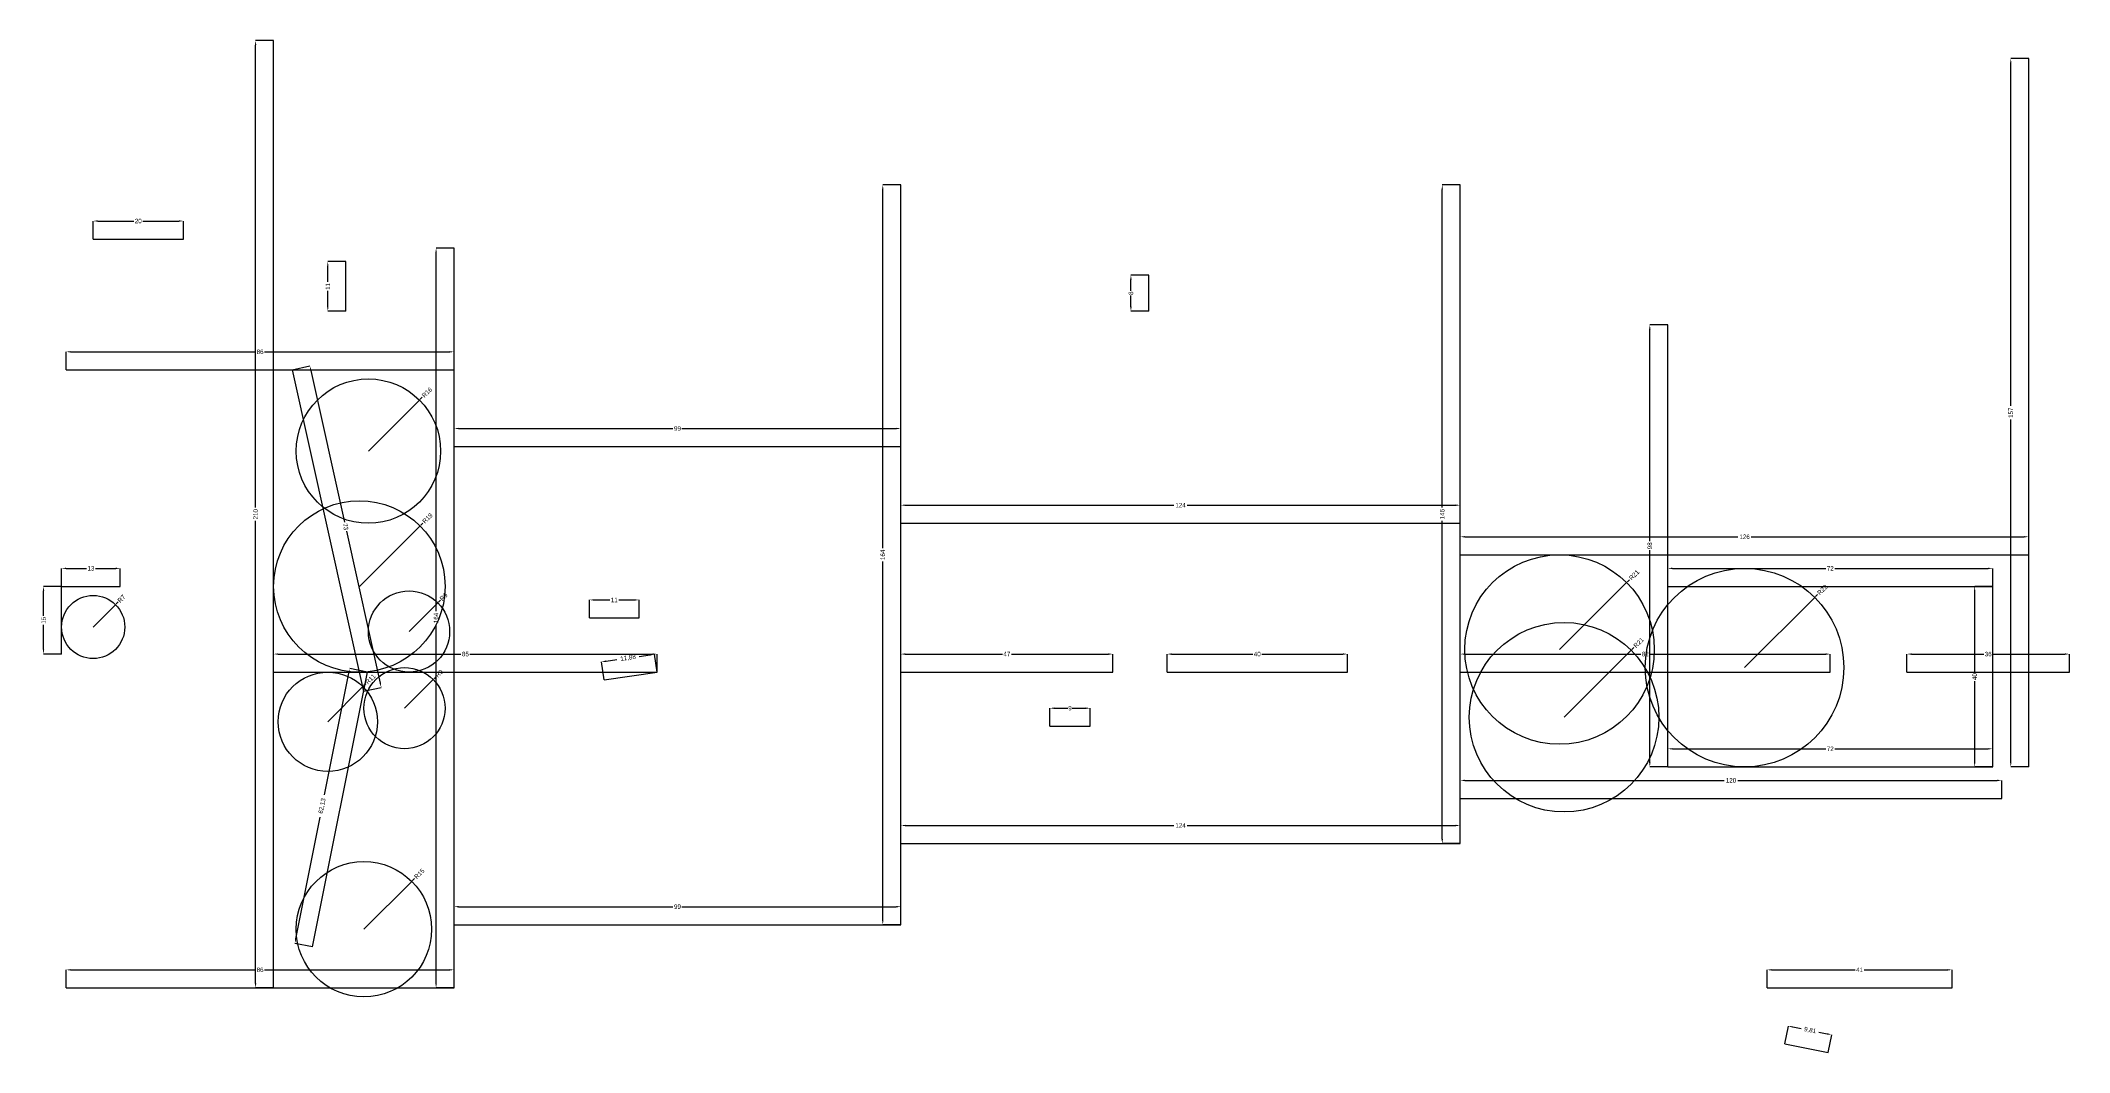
# Model space of a CAD drawing. Header units: metres. Extents: x 23 to 473, y 11 to 235.
import ezdxf

# ---------------------------------------------------------------- set-up
doc = ezdxf.new("R2010")
doc.units = ezdxf.units.M
doc.dimstyles.get("Standard").update_dxf_attribs({"dimtxt": 2.5, "dimasz": 2.5, "dimexe": 1.25, "dimexo": 0.625, "dimtad": 1, "dimcen": 2.5, "dimazin": 3, "dimtfac": 1, "dimtmove": 0, "dimatfit": 3})

# ---------------------------------------------------------------- blocks, each defined once
blk = doc.blocks.new('_CLOSEDFILLED')
at = {"color": 0, "linetype": 'BYBLOCK'}
blk.add_solid([(-1, 0.16), (0, 0), (-1, -0.16)], dxfattribs=at)
blk = doc.blocks.new('*D1')
for p, q in [((75, 95), (75, 99)), ((76, 99), (116.5, 99)), ((118.5, 99), (159, 99)), ((160, 95), (160, 99))]:
    blk.add_line(p, q)
at = {"layer": 'Defpoints'}
for p in [(75, 99), (75, 95), (160, 95)]:
    blk.add_point(p, dxfattribs=at)
at = {"rotation": 180}
blk.add_blockref('_CLOSEDFILLED', (75, 99), dxfattribs=at)
blk.add_blockref('_CLOSEDFILLED', (160, 99))
at = {"insert": (117.5, 99), "char_height": 1, "attachment_point": 5}
blk.add_mtext('85', dxfattribs=at)
blk = doc.blocks.new('*D2')
for p, q in [((214, 95), (214, 99)), ((215, 99), (236.5, 99)), ((238.5, 99), (260, 99)), ((261, 95), (261, 99))]:
    blk.add_line(p, q)
at = {"layer": 'Defpoints'}
for p in [(214, 99), (214, 95), (261, 95)]:
    blk.add_point(p, dxfattribs=at)
at = {"rotation": 180}
blk.add_blockref('_CLOSEDFILLED', (214, 99), dxfattribs=at)
blk.add_blockref('_CLOSEDFILLED', (261, 99))
at = {"insert": (237.5, 99), "char_height": 1, "attachment_point": 5}
blk.add_mtext('47', dxfattribs=at)
blk = doc.blocks.new('*D3')
for p, q in [((273, 95), (273, 99)), ((274, 99), (292, 99)), ((294, 99), (312, 99)), ((313, 95), (313, 99))]:
    blk.add_line(p, q)
at = {"layer": 'Defpoints'}
for p in [(273, 99), (273, 95), (313, 95)]:
    blk.add_point(p, dxfattribs=at)
at = {"rotation": 180}
blk.add_blockref('_CLOSEDFILLED', (273, 99), dxfattribs=at)
blk.add_blockref('_CLOSEDFILLED', (313, 99))
at = {"insert": (293, 99), "char_height": 1, "attachment_point": 5}
blk.add_mtext('40', dxfattribs=at)
blk = doc.blocks.new('*D4')
for p, q in [((338, 95), (338, 99)), ((339, 99), (378, 99)), ((380, 99), (419, 99)), ((420, 95), (420, 99))]:
    blk.add_line(p, q)
at = {"layer": 'Defpoints'}
for p in [(338, 99), (338, 95), (420, 95)]:
    blk.add_point(p, dxfattribs=at)
at = {"rotation": 180}
blk.add_blockref('_CLOSEDFILLED', (338, 99), dxfattribs=at)
blk.add_blockref('_CLOSEDFILLED', (420, 99))
at = {"insert": (379, 99), "char_height": 1, "attachment_point": 5}
blk.add_mtext('82', dxfattribs=at)
blk = doc.blocks.new('*D5')
for p, q in [((437, 95), (437, 99)), ((438, 99), (454, 99)), ((456, 99), (472, 99)), ((473, 95), (473, 99))]:
    blk.add_line(p, q)
at = {"layer": 'Defpoints'}
for p in [(437, 99), (437, 95), (473, 95)]:
    blk.add_point(p, dxfattribs=at)
at = {"rotation": 180}
blk.add_blockref('_CLOSEDFILLED', (437, 99), dxfattribs=at)
blk.add_blockref('_CLOSEDFILLED', (473, 99))
at = {"insert": (455, 99), "char_height": 1, "attachment_point": 5}
blk.add_mtext('36', dxfattribs=at)
blk = doc.blocks.new('*D6')
for p, q in [((75, 235), (71, 235)), ((71, 131.5), (71, 234)), ((71, 26), (71, 128.5)), ((75, 25), (71, 25))]:
    blk.add_line(p, q)
at = {"layer": 'Defpoints'}
for p in [(75, 235), (71, 25), (75, 25)]:
    blk.add_point(p, dxfattribs=at)
for p, rotation in [((71, 235), 90), ((71, 25), 270)]:
    blk.add_blockref('_CLOSEDFILLED', p, dxfattribs=dict(rotation=rotation))
at = {"insert": (71, 130), "char_height": 1, "attachment_point": 5, "rotation": 90}
blk.add_mtext('210', dxfattribs=at)
blk = doc.blocks.new('*D7')
for p, q in [((338, 67), (338, 71)), ((339, 71), (396.5, 71)), ((399.5, 71), (457, 71)), ((458, 67), (458, 71))]:
    blk.add_line(p, q)
at = {"layer": 'Defpoints'}
for p in [(338, 71), (338, 67), (458, 67)]:
    blk.add_point(p, dxfattribs=at)
at = {"rotation": 180}
blk.add_blockref('_CLOSEDFILLED', (338, 71), dxfattribs=at)
blk.add_blockref('_CLOSEDFILLED', (458, 71))
at = {"insert": (398, 71), "char_height": 1, "attachment_point": 5}
blk.add_mtext('120', dxfattribs=at)
blk = doc.blocks.new('*D8')
for p, q in [((214, 128), (214, 132)), ((215, 132), (274.5, 132)), ((277.5, 132), (337, 132)), ((338, 128), (338, 132))]:
    blk.add_line(p, q)
at = {"layer": 'Defpoints'}
for p in [(214, 132), (214, 128), (338, 128)]:
    blk.add_point(p, dxfattribs=at)
at = {"rotation": 180}
blk.add_blockref('_CLOSEDFILLED', (214, 132), dxfattribs=at)
blk.add_blockref('_CLOSEDFILLED', (338, 132))
at = {"insert": (276, 132), "char_height": 1, "attachment_point": 5}
blk.add_mtext('124', dxfattribs=at)
blk = doc.blocks.new('*D9')
for p, q in [((384, 172), (380, 172)), ((380, 124), (380, 171)), ((380, 75), (380, 122)), ((384, 74), (380, 74))]:
    blk.add_line(p, q)
at = {"layer": 'Defpoints'}
for p in [(384, 172), (380, 74), (384, 74)]:
    blk.add_point(p, dxfattribs=at)
for p, rotation in [((380, 172), 90), ((380, 74), 270)]:
    blk.add_blockref('_CLOSEDFILLED', p, dxfattribs=dict(rotation=rotation))
at = {"insert": (380, 123), "char_height": 1, "attachment_point": 5, "rotation": 90}
blk.add_mtext('98', dxfattribs=at)
blk = doc.blocks.new('*D10')
for p, q in [((115, 39), (115, 43)), ((116, 43), (163.5, 43)), ((165.5, 43), (213, 43)), ((214, 39), (214, 43))]:
    blk.add_line(p, q)
at = {"layer": 'Defpoints'}
for p in [(115, 43), (115, 39), (214, 39)]:
    blk.add_point(p, dxfattribs=at)
at = {"rotation": 180}
blk.add_blockref('_CLOSEDFILLED', (115, 43), dxfattribs=at)
blk.add_blockref('_CLOSEDFILLED', (214, 43))
at = {"insert": (164.5, 43), "char_height": 1, "attachment_point": 5}
blk.add_mtext('99', dxfattribs=at)
blk = doc.blocks.new('*D11')
for p, q in [((464, 231), (460, 231)), ((460, 154), (460, 230)), ((460, 75), (460, 151)), ((464, 74), (460, 74))]:
    blk.add_line(p, q)
at = {"layer": 'Defpoints'}
for p in [(464, 231), (460, 74), (464, 74)]:
    blk.add_point(p, dxfattribs=at)
for p, rotation in [((460, 231), 90), ((460, 74), 270)]:
    blk.add_blockref('_CLOSEDFILLED', p, dxfattribs=dict(rotation=rotation))
at = {"insert": (460, 152.5), "char_height": 1, "attachment_point": 5, "rotation": 90}
blk.add_mtext('157', dxfattribs=at)
blk = doc.blocks.new('*D12')
for p, q in [((29, 25), (29, 29)), ((30, 29), (71, 29)), ((73, 29), (114, 29)), ((115, 25), (115, 29))]:
    blk.add_line(p, q)
at = {"layer": 'Defpoints'}
for p in [(29, 29), (29, 25), (115, 25)]:
    blk.add_point(p, dxfattribs=at)
at = {"rotation": 180}
blk.add_blockref('_CLOSEDFILLED', (29, 29), dxfattribs=at)
blk.add_blockref('_CLOSEDFILLED', (115, 29))
at = {"insert": (72, 29), "char_height": 1, "attachment_point": 5}
blk.add_mtext('86', dxfattribs=at)
blk = doc.blocks.new('*D13')
for p, q in [((406, 25), (406, 29)), ((407, 29), (425.5, 29)), ((427.5, 29), (446, 29)), ((447, 25), (447, 29))]:
    blk.add_line(p, q)
at = {"layer": 'Defpoints'}
for p in [(406, 29), (406, 25), (447, 25)]:
    blk.add_point(p, dxfattribs=at)
at = {"rotation": 180}
blk.add_blockref('_CLOSEDFILLED', (406, 29), dxfattribs=at)
blk.add_blockref('_CLOSEDFILLED', (447, 29))
at = {"insert": (426.5, 29), "char_height": 1, "attachment_point": 5}
blk.add_mtext('41', dxfattribs=at)
blk = doc.blocks.new('*D14')
for p, q in [((214, 203), (210, 203)), ((210, 122.5), (210, 202)), ((210, 40), (210, 119.5)), ((214, 39), (210, 39))]:
    blk.add_line(p, q)
at = {"layer": 'Defpoints'}
for p in [(214, 203), (210, 39), (214, 39)]:
    blk.add_point(p, dxfattribs=at)
for p, rotation in [((210, 203), 90), ((210, 39), 270)]:
    blk.add_blockref('_CLOSEDFILLED', p, dxfattribs=dict(rotation=rotation))
at = {"insert": (210, 121), "char_height": 1, "attachment_point": 5, "rotation": 90}
blk.add_mtext('164', dxfattribs=at)
blk = doc.blocks.new('*D15')
for p, q in [((338, 121), (338, 125)), ((339, 125), (399.5, 125)), ((402.5, 125), (463, 125)), ((464, 121), (464, 125))]:
    blk.add_line(p, q)
at = {"layer": 'Defpoints'}
for p in [(338, 125), (338, 121), (464, 121)]:
    blk.add_point(p, dxfattribs=at)
at = {"rotation": 180}
blk.add_blockref('_CLOSEDFILLED', (338, 125), dxfattribs=at)
blk.add_blockref('_CLOSEDFILLED', (464, 125))
at = {"insert": (401, 125), "char_height": 1, "attachment_point": 5}
blk.add_mtext('126', dxfattribs=at)
blk = doc.blocks.new('*D16')
for p, q in [((79.11, 162), (83.02, 162.87)), ((83.23, 161.89), (90.72, 128.21)), ((91.15, 126.26), (98.64, 92.58)), ((94.95, 90.74), (98.85, 91.6))]:
    blk.add_line(p, q)
at = {"layer": 'Defpoints'}
for p in [(79.11, 162), (83.02, 162.87), (94.95, 90.74)]:
    blk.add_point(p, dxfattribs=at)
for p, rotation in [((83.02, 162.87), 102.52880770915151), ((98.85, 91.6), -77.47119229084849)]:
    blk.add_blockref('_CLOSEDFILLED', p, dxfattribs=dict(rotation=rotation))
at = {"insert": (90.93, 127.24), "char_height": 1, "attachment_point": 5, "rotation": 282.5288}
blk.add_mtext('73', dxfattribs=at)
blk = doc.blocks.new('*D17')
for p, q in [((214, 57), (214, 61)), ((215, 61), (274.5, 61)), ((277.5, 61), (337, 61)), ((338, 57), (338, 61))]:
    blk.add_line(p, q)
at = {"layer": 'Defpoints'}
for p in [(214, 61), (214, 57), (338, 57)]:
    blk.add_point(p, dxfattribs=at)
at = {"rotation": 180}
blk.add_blockref('_CLOSEDFILLED', (214, 61), dxfattribs=at)
blk.add_blockref('_CLOSEDFILLED', (338, 61))
at = {"insert": (276, 61), "char_height": 1, "attachment_point": 5}
blk.add_mtext('124', dxfattribs=at)
blk = doc.blocks.new('*D18')
for p, q in [((28, 114), (28, 118)), ((29, 118), (33.5, 118)), ((35.5, 118), (40, 118)), ((41, 114), (41, 118))]:
    blk.add_line(p, q)
at = {"layer": 'Defpoints'}
for p in [(28, 118), (28, 114), (41, 114)]:
    blk.add_point(p, dxfattribs=at)
at = {"rotation": 180}
blk.add_blockref('_CLOSEDFILLED', (28, 118), dxfattribs=at)
blk.add_blockref('_CLOSEDFILLED', (41, 118))
at = {"insert": (34.5, 118), "char_height": 1, "attachment_point": 5}
blk.add_mtext('13', dxfattribs=at)
blk = doc.blocks.new('*D19')
for p, q in [((384, 114), (384, 118)), ((385, 118), (419, 118)), ((421, 118), (455, 118)), ((456, 114), (456, 118))]:
    blk.add_line(p, q)
at = {"layer": 'Defpoints'}
for p in [(384, 118), (384, 114), (456, 114)]:
    blk.add_point(p, dxfattribs=at)
at = {"rotation": 180}
blk.add_blockref('_CLOSEDFILLED', (384, 118), dxfattribs=at)
blk.add_blockref('_CLOSEDFILLED', (456, 118))
at = {"insert": (420, 118), "char_height": 1, "attachment_point": 5}
blk.add_mtext('72', dxfattribs=at)
blk = doc.blocks.new('*D20')
for p, q in [((384, 74), (384, 78)), ((385, 78), (419, 78)), ((421, 78), (455, 78)), ((456, 74), (456, 78))]:
    blk.add_line(p, q)
at = {"layer": 'Defpoints'}
for p in [(384, 78), (384, 74), (456, 74)]:
    blk.add_point(p, dxfattribs=at)
at = {"rotation": 180}
blk.add_blockref('_CLOSEDFILLED', (384, 78), dxfattribs=at)
blk.add_blockref('_CLOSEDFILLED', (456, 78))
at = {"insert": (420, 78), "char_height": 1, "attachment_point": 5}
blk.add_mtext('72', dxfattribs=at)
blk = doc.blocks.new('*D21')
for p, q in [((115, 189), (111, 189)), ((111, 108.5), (111, 188)), ((111, 26), (111, 105.5)), ((115, 25), (111, 25))]:
    blk.add_line(p, q)
at = {"layer": 'Defpoints'}
for p in [(115, 189), (111, 25), (115, 25)]:
    blk.add_point(p, dxfattribs=at)
for p, rotation in [((111, 189), 90), ((111, 25), 270)]:
    blk.add_blockref('_CLOSEDFILLED', p, dxfattribs=dict(rotation=rotation))
at = {"insert": (111, 107), "char_height": 1, "attachment_point": 5, "rotation": 90}
blk.add_mtext('164', dxfattribs=at)
blk = doc.blocks.new('*D22')
for p, q in [((29, 162), (29, 166)), ((30, 166), (71, 166)), ((73, 166), (114, 166)), ((115, 162), (115, 166))]:
    blk.add_line(p, q)
at = {"layer": 'Defpoints'}
for p in [(29, 166), (29, 162), (115, 162)]:
    blk.add_point(p, dxfattribs=at)
at = {"rotation": 180}
blk.add_blockref('_CLOSEDFILLED', (29, 166), dxfattribs=at)
blk.add_blockref('_CLOSEDFILLED', (115, 166))
at = {"insert": (72, 166), "char_height": 1, "attachment_point": 5}
blk.add_mtext('86', dxfattribs=at)
blk = doc.blocks.new('*D23')
for p, q in [((338, 203), (334, 203)), ((334, 131.5), (334, 202)), ((334, 58), (334, 128.5)), ((338, 57), (334, 57))]:
    blk.add_line(p, q)
at = {"layer": 'Defpoints'}
for p in [(338, 203), (334, 57), (338, 57)]:
    blk.add_point(p, dxfattribs=at)
for p, rotation in [((334, 203), 90), ((334, 57), 270)]:
    blk.add_blockref('_CLOSEDFILLED', p, dxfattribs=dict(rotation=rotation))
at = {"insert": (334, 130), "char_height": 1, "attachment_point": 5, "rotation": 90}
blk.add_mtext('146', dxfattribs=at)
blk = doc.blocks.new('*D24')
for p, q in [((115, 145), (115, 149)), ((116, 149), (163.5, 149)), ((165.5, 149), (213, 149)), ((214, 145), (214, 149))]:
    blk.add_line(p, q)
at = {"layer": 'Defpoints'}
for p in [(115, 149), (115, 145), (214, 145)]:
    blk.add_point(p, dxfattribs=at)
at = {"rotation": 180}
blk.add_blockref('_CLOSEDFILLED', (115, 149), dxfattribs=at)
blk.add_blockref('_CLOSEDFILLED', (214, 149))
at = {"insert": (164.5, 149), "char_height": 1, "attachment_point": 5}
blk.add_mtext('99', dxfattribs=at)
blk = doc.blocks.new('*D25')
for p, q in [((86.28, 67.77), (91.68, 94.8)), ((95.8, 95), (91.88, 95.78)), ((79.89, 35.84), (85.3, 62.87)), ((83.62, 34.08), (79.69, 34.86))]:
    blk.add_line(p, q)
at = {"layer": 'Defpoints'}
for p in [(95.8, 95), (79.69, 34.86), (83.62, 34.08)]:
    blk.add_point(p, dxfattribs=at)
for p, rotation in [((91.88, 95.78), 78.69006752597979), ((79.69, 34.86), 258.69006752597977)]:
    blk.add_blockref('_CLOSEDFILLED', p, dxfattribs=dict(rotation=rotation))
at = {"insert": (85.79, 65.32), "char_height": 1, "attachment_point": 5, "rotation": 78.6901}
blk.add_mtext('62,13', dxfattribs=at)
blk = doc.blocks.new('*D26')
for p, q in [((35, 191), (35, 195)), ((36, 195), (44, 195)), ((46, 195), (54, 195)), ((55, 191), (55, 195))]:
    blk.add_line(p, q)
at = {"layer": 'Defpoints'}
for p in [(35, 195), (35, 191), (55, 191)]:
    blk.add_point(p, dxfattribs=at)
at = {"rotation": 180}
blk.add_blockref('_CLOSEDFILLED', (35, 195), dxfattribs=at)
blk.add_blockref('_CLOSEDFILLED', (55, 195))
at = {"insert": (45, 195), "char_height": 1, "attachment_point": 5}
blk.add_mtext('20', dxfattribs=at)
blk = doc.blocks.new('*D27')
for p, q in [((160, 95), (159.43, 98.96)), ((148.24, 93.32), (147.67, 97.28)), ((148.66, 97.42), (151.08, 97.77)), ((156.03, 98.47), (158.44, 98.82))]:
    blk.add_line(p, q)
at = {"layer": 'Defpoints'}
for p in [(147.67, 97.28), (160, 95), (148.24, 93.32)]:
    blk.add_point(p, dxfattribs=at)
for p, rotation in [((159.43, 98.96), 8.130102354156076), ((147.67, 97.28), 188.13010235415607)]:
    blk.add_blockref('_CLOSEDFILLED', p, dxfattribs=dict(rotation=rotation))
at = {"insert": (153.55, 98.12), "char_height": 1, "attachment_point": 5, "rotation": 8.1301}
blk.add_mtext('11,88', dxfattribs=at)
blk = doc.blocks.new('*D28')
for p, q in [((91, 186), (87, 186)), ((87, 181.5), (87, 185)), ((87, 176), (87, 179.5)), ((91, 175), (87, 175))]:
    blk.add_line(p, q)
at = {"layer": 'Defpoints'}
for p in [(91, 186), (87, 175), (91, 175)]:
    blk.add_point(p, dxfattribs=at)
for p, rotation in [((87, 186), 90), ((87, 175), 270)]:
    blk.add_blockref('_CLOSEDFILLED', p, dxfattribs=dict(rotation=rotation))
at = {"insert": (87, 180.5), "char_height": 1, "attachment_point": 5, "rotation": 90}
blk.add_mtext('11', dxfattribs=at)
blk = doc.blocks.new('*D29')
for p, q in [((269, 183), (265, 183)), ((265, 179.5), (265, 182)), ((265, 176), (265, 178.5)), ((269, 175), (265, 175))]:
    blk.add_line(p, q)
at = {"layer": 'Defpoints'}
for p in [(269, 183), (265, 175), (269, 175)]:
    blk.add_point(p, dxfattribs=at)
for p, rotation in [((265, 183), 90), ((265, 175), 270)]:
    blk.add_blockref('_CLOSEDFILLED', p, dxfattribs=dict(rotation=rotation))
at = {"insert": (265, 179), "char_height": 1, "attachment_point": 5, "rotation": 90}
blk.add_mtext('8', dxfattribs=at)
blk = doc.blocks.new('*D30')
for p, q in [((247, 83), (247, 87)), ((248, 87), (251, 87)), ((252, 87), (255, 87)), ((256, 83), (256, 87))]:
    blk.add_line(p, q)
at = {"layer": 'Defpoints'}
for p in [(247, 87), (247, 83), (256, 83)]:
    blk.add_point(p, dxfattribs=at)
at = {"rotation": 180}
blk.add_blockref('_CLOSEDFILLED', (247, 87), dxfattribs=at)
blk.add_blockref('_CLOSEDFILLED', (256, 87))
at = {"insert": (251.5, 87), "char_height": 1, "attachment_point": 5}
blk.add_mtext('9', dxfattribs=at)
blk = doc.blocks.new('*D31')
for p, q in [((145, 107), (145, 111)), ((146, 111), (149.5, 111)), ((151.5, 111), (155, 111)), ((156, 107), (156, 111))]:
    blk.add_line(p, q)
at = {"layer": 'Defpoints'}
for p in [(145, 111), (145, 107), (156, 107)]:
    blk.add_point(p, dxfattribs=at)
at = {"rotation": 180}
blk.add_blockref('_CLOSEDFILLED', (145, 111), dxfattribs=at)
blk.add_blockref('_CLOSEDFILLED', (156, 111))
at = {"insert": (150.5, 111), "char_height": 1, "attachment_point": 5}
blk.add_mtext('11', dxfattribs=at)
blk = doc.blocks.new('*D32')
for p, q in [((409.92, 12.62), (410.71, 16.54)), ((411.69, 16.34), (413.55, 15.97)), ((417.48, 15.18), (419.34, 14.81)), ((419.54, 10.69), (420.32, 14.61))]:
    blk.add_line(p, q)
at = {"layer": 'Defpoints'}
for p in [(410.71, 16.54), (409.92, 12.62), (419.54, 10.69)]:
    blk.add_point(p, dxfattribs=at)
for p, rotation in [((410.71, 16.54), 168.69006752597983), ((420.32, 14.61), -11.309932474020185)]:
    blk.add_blockref('_CLOSEDFILLED', p, dxfattribs=dict(rotation=rotation))
at = {"insert": (415.52, 15.58), "char_height": 1, "attachment_point": 5, "rotation": 348.6901}
blk.add_mtext('9,81', dxfattribs=at)
blk = doc.blocks.new('*D33')
for p, q in [((28, 114), (24, 114)), ((24, 107.5), (24, 113)), ((24, 100), (24, 105.5)), ((28, 99), (24, 99))]:
    blk.add_line(p, q)
at = {"layer": 'Defpoints'}
for p in [(28, 114), (24, 99), (28, 99)]:
    blk.add_point(p, dxfattribs=at)
for p, rotation in [((24, 114), 90), ((24, 99), 270)]:
    blk.add_blockref('_CLOSEDFILLED', p, dxfattribs=dict(rotation=rotation))
at = {"insert": (24, 106.5), "char_height": 1, "attachment_point": 5, "rotation": 90}
blk.add_mtext('15', dxfattribs=at)
blk = doc.blocks.new('*D34')
for p, q in [((456, 114), (452, 114)), ((452, 95), (452, 113)), ((452, 75), (452, 93)), ((456, 74), (452, 74))]:
    blk.add_line(p, q)
at = {"layer": 'Defpoints'}
for p in [(456, 114), (452, 74), (456, 74)]:
    blk.add_point(p, dxfattribs=at)
for p, rotation in [((452, 114), 90), ((452, 74), 270)]:
    blk.add_blockref('_CLOSEDFILLED', p, dxfattribs=dict(rotation=rotation))
at = {"insert": (452, 94), "char_height": 1, "attachment_point": 5, "rotation": 90}
blk.add_mtext('40', dxfattribs=at)
blk = doc.blocks.new('*D35')
for p, q in [((401, 96), (416.56, 111.56)), ((417.18, 112.18), (416.73, 111.73))]:
    blk.add_line(p, q)
at = {"layer": 'Defpoints'}
for p in [(416.56, 111.56), (401, 96)]:
    blk.add_point(p, dxfattribs=at)
at = {"xscale": 0.25, "yscale": 0.25, "rotation": 224.99999999999997}
blk.add_blockref('_CLOSEDFILLED', (416.56, 111.56), dxfattribs=at)
at = {"insert": (418.24, 113.24), "char_height": 1, "attachment_point": 5, "rotation": 45}
blk.add_mtext('R22', dxfattribs=at)
blk = doc.blocks.new('*D36')
for p, q in [((35, 105), (39.95, 109.95)), ((40.57, 110.57), (40.13, 110.13))]:
    blk.add_line(p, q)
at = {"layer": 'Defpoints'}
for p in [(39.95, 109.95), (35, 105)]:
    blk.add_point(p, dxfattribs=at)
at = {"xscale": 0.25, "yscale": 0.25, "rotation": 225}
blk.add_blockref('_CLOSEDFILLED', (39.95, 109.95), dxfattribs=at)
at = {"insert": (41.28, 111.28), "char_height": 1, "attachment_point": 5, "rotation": 45}
blk.add_mtext('R7', dxfattribs=at)
blk = doc.blocks.new('*D37')
for p, q in [((360, 100), (374.85, 114.85)), ((375.47, 115.47), (375.03, 115.03))]:
    blk.add_line(p, q)
at = {"layer": 'Defpoints'}
for p in [(374.85, 114.85), (360, 100)]:
    blk.add_point(p, dxfattribs=at)
at = {"xscale": 0.25, "yscale": 0.25, "rotation": 225}
blk.add_blockref('_CLOSEDFILLED', (374.85, 114.85), dxfattribs=at)
at = {"insert": (376.53, 116.53), "char_height": 1, "attachment_point": 5, "rotation": 45}
blk.add_mtext('R21', dxfattribs=at)
blk = doc.blocks.new('*D38')
for p, q in [((105, 104), (111.36, 110.36)), ((111.98, 110.98), (111.54, 110.54))]:
    blk.add_line(p, q)
at = {"layer": 'Defpoints'}
for p in [(111.36, 110.36), (105, 104)]:
    blk.add_point(p, dxfattribs=at)
at = {"xscale": 0.25, "yscale": 0.25, "rotation": 225}
blk.add_blockref('_CLOSEDFILLED', (111.36, 110.36), dxfattribs=at)
at = {"insert": (112.69, 111.69), "char_height": 1, "attachment_point": 5, "rotation": 45}
blk.add_mtext('R9', dxfattribs=at)
blk = doc.blocks.new('*D39')
for p, q in [((96, 144), (107.31, 155.31)), ((107.93, 155.93), (107.49, 155.49))]:
    blk.add_line(p, q)
at = {"layer": 'Defpoints'}
for p in [(107.31, 155.31), (96, 144)]:
    blk.add_point(p, dxfattribs=at)
at = {"xscale": 0.25, "yscale": 0.25, "rotation": 225}
blk.add_blockref('_CLOSEDFILLED', (107.31, 155.31), dxfattribs=at)
at = {"insert": (108.99, 156.99), "char_height": 1, "attachment_point": 5, "rotation": 45}
blk.add_mtext('R16', dxfattribs=at)
blk = doc.blocks.new('*D40')
for p, q in [((94, 114), (107.44, 127.44)), ((108.05, 128.05), (107.61, 127.61))]:
    blk.add_line(p, q)
at = {"layer": 'Defpoints'}
for p in [(107.44, 127.44), (94, 114)]:
    blk.add_point(p, dxfattribs=at)
at = {"xscale": 0.25, "yscale": 0.25, "rotation": 225}
blk.add_blockref('_CLOSEDFILLED', (107.44, 127.44), dxfattribs=at)
at = {"insert": (109.11, 129.11), "char_height": 1, "attachment_point": 5, "rotation": 45}
blk.add_mtext('R19', dxfattribs=at)
blk = doc.blocks.new('*D41')
for p, q in [((361, 85), (375.85, 99.85)), ((376.47, 100.47), (376.03, 100.03))]:
    blk.add_line(p, q)
at = {"layer": 'Defpoints'}
for p in [(375.85, 99.85), (361, 85)]:
    blk.add_point(p, dxfattribs=at)
at = {"xscale": 0.25, "yscale": 0.25, "rotation": 225}
blk.add_blockref('_CLOSEDFILLED', (375.85, 99.85), dxfattribs=at)
at = {"insert": (377.53, 101.53), "char_height": 1, "attachment_point": 5, "rotation": 45}
blk.add_mtext('R21', dxfattribs=at)
blk = doc.blocks.new('*D42')
for p, q in [((104, 87), (110.36, 93.36)), ((110.98, 93.98), (110.54, 93.54))]:
    blk.add_line(p, q)
at = {"layer": 'Defpoints'}
for p in [(110.36, 93.36), (104, 87)]:
    blk.add_point(p, dxfattribs=at)
at = {"xscale": 0.25, "yscale": 0.25, "rotation": 225}
blk.add_blockref('_CLOSEDFILLED', (110.36, 93.36), dxfattribs=at)
at = {"insert": (111.69, 94.69), "char_height": 1, "attachment_point": 5, "rotation": 45}
blk.add_mtext('R9', dxfattribs=at)
blk = doc.blocks.new('*D43')
for p, q in [((87, 84), (94.78, 91.78)), ((95.4, 92.4), (94.95, 91.95))]:
    blk.add_line(p, q)
at = {"layer": 'Defpoints'}
for p in [(94.78, 91.78), (87, 84)]:
    blk.add_point(p, dxfattribs=at)
at = {"xscale": 0.25, "yscale": 0.25, "rotation": 225}
blk.add_blockref('_CLOSEDFILLED', (94.78, 91.78), dxfattribs=at)
at = {"insert": (96.46, 93.46), "char_height": 1, "attachment_point": 5, "rotation": 45}
blk.add_mtext('R11', dxfattribs=at)
blk = doc.blocks.new('*D44')
for p, q in [((95, 38), (105.61, 48.61)), ((106.23, 49.23), (105.78, 48.78))]:
    blk.add_line(p, q)
at = {"layer": 'Defpoints'}
for p in [(105.61, 48.61), (95, 38)]:
    blk.add_point(p, dxfattribs=at)
at = {"xscale": 0.25, "yscale": 0.25, "rotation": 225}
blk.add_blockref('_CLOSEDFILLED', (105.61, 48.61), dxfattribs=at)
at = {"insert": (107.29, 50.29), "char_height": 1, "attachment_point": 5, "rotation": 45}
blk.add_mtext('R15', dxfattribs=at)

msp = doc.modelspace()

# ---------------------------------------------------------------- linework, layer by layer
for p, q in [((75, 25), (75, 235)), ((464, 74), (464, 231)), ((214, 39), (214, 203)), ((338, 57), (338, 203)), ((35, 191), (55, 191)), ((115, 25), (115, 189)), ((91, 175), (91, 186)), ((269, 175), (269, 183)), ((384, 74), (384, 172)), ((29, 162), (115, 162)), ((79.111, 162), (94.947, 90.737)), ((115, 145), (214, 145)), ((214, 128), (338, 128)), ((338, 121), (464, 121)), ((28, 114), (41, 114)), ((28, 99), (28, 114)), ((384, 114), (456, 114)), ((456, 74), (456, 114)), ((145, 107), (156, 107)), ((75, 95), (160, 95)), ((83.615, 34.077), (95.8, 95)), ((148.24, 93.32), (160, 95)), ((214, 95), (261, 95)), ((273, 95), (313, 95)), ((338, 95), (420, 95)), ((437, 95), (473, 95)), ((247, 83), (256, 83)), ((384, 74), (456, 74)), ((338, 67), (458, 67)), ((214, 57), (338, 57)), ((115, 39), (214, 39)), ((29, 25), (115, 25)), ((406, 25), (447, 25)), ((409.923, 12.615), (419.538, 10.692))]:
    msp.add_line(p, q)
for centre, radius in [((96, 144), 16), ((94, 114), 19), ((360, 100), 21), ((401, 96), 22), ((105, 104), 9), ((35, 105), 7), ((361, 85), 21), ((87, 84), 11), ((104, 87), 9), ((95, 38), 15)]:
    msp.add_circle(centre, radius)

# ---------------------------------------------------------------- dimensions: what is measured, and where the dimension line sits
for base, p1, p2, angle, picture, middle in [((71, 25), (75, 25), (75, 235), 90, '*D6', (71, 130)), ((460, 74), (464, 74), (464, 231), 90, '*D11', (460, 152.5)), ((210, 39), (214, 39), (214, 203), 90, '*D14', (210, 121)), ((334, 57), (338, 57), (338, 203), 90, '*D23', (334, 130)), ((111, 25), (115, 25), (115, 189), 90, '*D21', (111, 107)), ((87, 175), (91, 175), (91, 186), 90, '*D28', (87, 180.5)), ((265, 175), (269, 175), (269, 183), 90, '*D29', (265, 179)), ((380, 74), (384, 74), (384, 172), 90, '*D9', (380, 123)), ((83.016, 162.868), (79.111, 162), (94.947, 90.737), 282.52881, '*D16', (90.934, 127.236)), ((24, 99), (28, 99), (28, 114), 90, '*D33', (24, 106.5)), ((452, 74), (456, 74), (456, 114), 90, '*D34', (452, 94)), ((147.674, 97.28), (148.24, 93.32), (160, 95), 8.1301, '*D27', (153.554, 98.12)), ((79.693, 34.861), (83.615, 34.077), (95.8, 95), 78.69007, '*D25', (85.785, 65.323)), ((410.708, 16.538), (409.923, 12.615), (419.538, 10.692), 348.69007, '*D32', (415.515, 15.576))]:
    dim = msp.add_linear_dim(base=base, p1=p1, p2=p2, angle=angle, dimstyle='Standard', override={"dimasz": 1, "dimsah": 0, "dimtsz": 0})
    dim.commit()
    dim.dimension.update_dxf_attribs({"geometry": picture, "text_midpoint": middle})
for base, p1, p2, picture, middle in [((35, 195), (35, 191), (55, 191), '*D26', (45, 195)), ((29, 166), (29, 162), (115, 162), '*D22', (72, 166)), ((115, 149), (115, 145), (214, 145), '*D24', (164.5, 149)), ((214, 132), (214, 128), (338, 128), '*D8', (276, 132)), ((338, 125), (338, 121), (464, 121), '*D15', (401, 125)), ((28, 118), (28, 114), (41, 114), '*D18', (34.5, 118)), ((384, 118), (384, 114), (456, 114), '*D19', (420, 118)), ((145, 111), (145, 107), (156, 107), '*D31', (150.5, 111)), ((75, 99), (75, 95), (160, 95), '*D1', (117.5, 99)), ((214, 99), (214, 95), (261, 95), '*D2', (237.5, 99)), ((273, 99), (273, 95), (313, 95), '*D3', (293, 99)), ((338, 99), (338, 95), (420, 95), '*D4', (379, 99)), ((437, 99), (437, 95), (473, 95), '*D5', (455, 99)), ((247, 87), (247, 83), (256, 83), '*D30', (251.5, 87)), ((384, 78), (384, 74), (456, 74), '*D20', (420, 78)), ((338, 71), (338, 67), (458, 67), '*D7', (398, 71)), ((214, 61), (214, 57), (338, 57), '*D17', (276, 61)), ((115, 43), (115, 39), (214, 39), '*D10', (164.5, 43)), ((29, 29), (29, 25), (115, 25), '*D12', (72, 29)), ((406, 29), (406, 25), (447, 25), '*D13', (426.5, 29))]:
    dim = msp.add_linear_dim(base=base, p1=p1, p2=p2, dimstyle='Standard', override={"dimasz": 1, "dimsah": 0, "dimtsz": 0})
    dim.commit()
    dim.dimension.update_dxf_attribs({"geometry": picture, "text_midpoint": middle})
for center, mpoint, picture, middle in [((96, 144), (107.314, 155.314), '*D39', (108.993, 156.993)), ((94, 114), (107.435, 127.435), '*D40', (109.114, 129.114)), ((360, 100), (374.849, 114.849), '*D37', (376.529, 116.529)), ((105, 104), (111.364, 110.364), '*D38', (112.69, 111.69)), ((401, 96), (416.556, 111.556), '*D35', (418.236, 113.236)), ((35, 105), (39.95, 109.95), '*D36', (41.276, 111.276)), ((361, 85), (375.849, 99.849), '*D41', (377.529, 101.529)), ((87, 84), (94.778, 91.778), '*D43', (96.458, 93.458)), ((104, 87), (110.364, 93.364), '*D42', (111.69, 94.69)), ((95, 38), (105.607, 48.607), '*D44', (107.286, 50.286))]:
    dim = msp.add_radius_dim(center=center, mpoint=mpoint, dimstyle='Standard')
    dim.commit()
    dim.dimension.update_dxf_attribs({"geometry": picture, "text_midpoint": middle})

doc.saveas('drawing.dxf')
